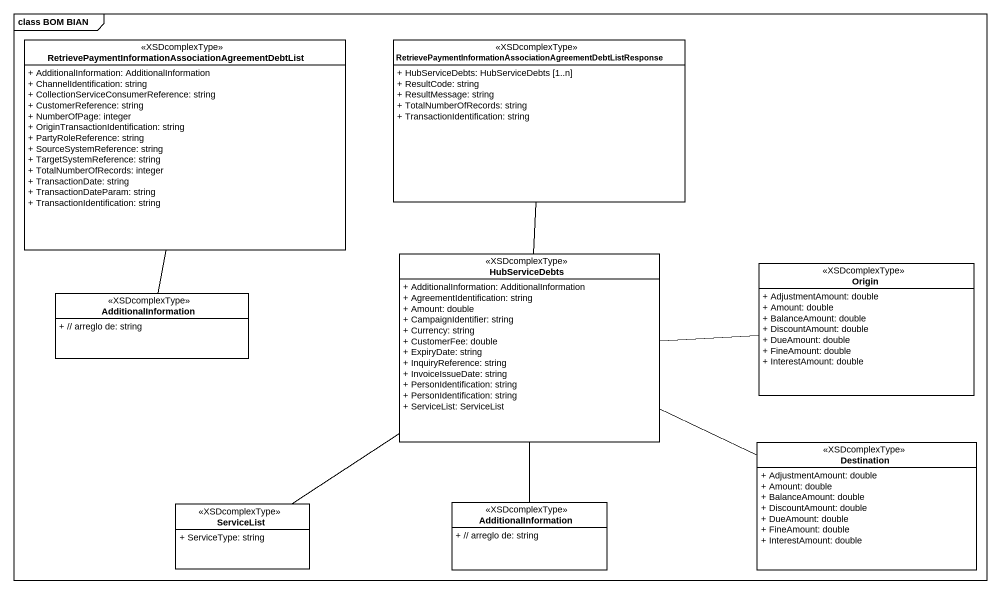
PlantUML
@startuml
mainframe class BOM BIAN
hide circle
hide empty members
skinparam classAttributeIconSize 0
class "RetrievePaymentInformationAssociationAgreementDebtList" as RetrievePaymentInformationAs <<XSDcomplexType>> {
  + AdditionalInformation: AdditionalInformation
  + ChannelIdentification: string
  + CollectionServiceConsumerReference: string
  + CustomerReference: string
  + NumberOfPage: integer
  + OriginTransactionIdentification: string
  + PartyRoleReference: string
  + SourceSystemReference: string
  + TargetSystemReference: string
  + TotalNumberOfRecords: integer
  + TransactionDate: string
  + TransactionDateParam: string
  + TransactionIdentification: string
}
class "RetrievePaymentInformationAssociationAgreementDebtListResponse" as RetrievePaymentInformationAs_2 <<XSDcomplexType>> {
  + HubServiceDebts: HubServiceDebts [1..n]
  + ResultCode: string
  + ResultMessage: string
  + TotalNumberOfRecords: string
  + TransactionIdentification: string
}
class HubServiceDebts <<XSDcomplexType>> {
  + AdditionalInformation: AdditionalInformation
  + AgreementIdentification: string
  + Amount: double
  + CampaignIdentifier: string
  + Currency: string
  + CustomerFee: double
  + ExpiryDate: string
  + InquiryReference: string
  + InvoiceIssueDate: string
  + PersonIdentification: string
  + PersonIdentification: string
  + ServiceList: ServiceList
}
class Origin <<XSDcomplexType>> {
  + AdjustmentAmount: double
  + Amount: double
  + BalanceAmount: double
  + DiscountAmount: double
  + DueAmount: double
  + FineAmount: double
  + InterestAmount: double
}
class AdditionalInformation <<XSDcomplexType>> {
  + // arreglo de: string
}
class Destination <<XSDcomplexType>> {
  + AdjustmentAmount: double
  + Amount: double
  + BalanceAmount: double
  + DiscountAmount: double
  + DueAmount: double
  + FineAmount: double
  + InterestAmount: double
}
class ServiceList <<XSDcomplexType>> {
  + ServiceType: string
}
class "AdditionalInformation" as AdditionalInformation_2 <<XSDcomplexType>> {
  + // arreglo de: string
}
RetrievePaymentInformationAs -- AdditionalInformation
RetrievePaymentInformationAs_2 -- HubServiceDebts
HubServiceDebts -right- Origin
HubServiceDebts -right- Destination
HubServiceDebts -- ServiceList
HubServiceDebts -- AdditionalInformation_2
@enduml
